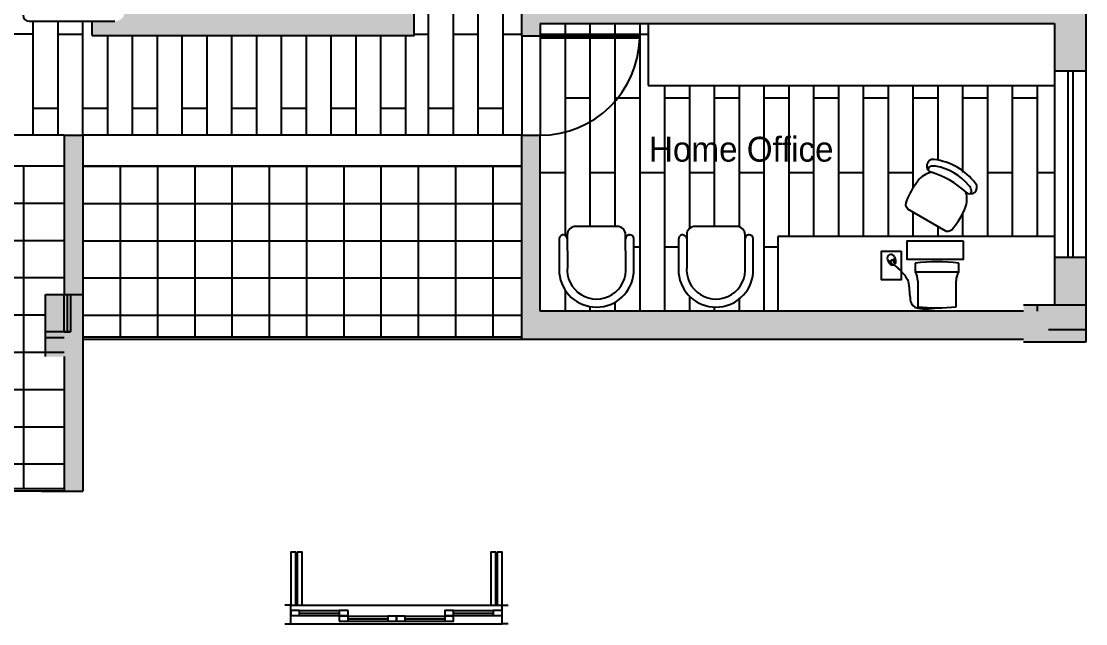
# Model space of a CAD drawing. Header units: millimetres. Extents: x 935 to 1399, y 512 to 900.
# Drawn here: x 1221.46 to 1230.03, y 813.73 to 818.58 of the extents above; entities that cross this region are included whole.
import ezdxf

# ---------------------------------------------------------------- set-up
doc = ezdxf.new("R2010")
doc.units = ezdxf.units.MM
doc.linetypes.add('ACAD_ISO02W100', pattern=[15, 12, -3])
doc.linetypes.add('DASHDOT', pattern=[1, 0.5, -0.25, 0, -0.25])
for name, color, linetype in [('Aberturas', 1, 'Continuous'), ('ESQUADRIA', 2, 'Continuous'), ('MOBIL', 7, 'Continuous'), ('MOBILIARIO', 4, 'Continuous'), ('MOBÍLIA', 1, 'Continuous'), ('projeçao', 7, 'ACAD_ISO02W100'), ('VIDRO', 1, 'Continuous')]:
    doc.layers.add(name, color=color, linetype=linetype)

msp = doc.modelspace()

# ---------------------------------------------------------------- hatches: boundary and pattern name
at = {"linetype": 'Continuous'}
h = msp.add_hatch(dxfattribs=at)
h.set_pattern_fill('SWAMP', color=254, scale=0.05, angle=90, style=0)
h.set_pattern_definition([(90, (1273.061132, 770.654654), (0.04330127, 0.025), [0.00625, -0.04375]), (3e-14, (1273.061132, 770.65778), (0.04330127, -0.025), [0.003125, -0.08347754]), (3e-14, (1273.061132, 770.65856), (0.04330127, -0.025), [0.0025, -0.08410254]), (3e-14, (1273.061132, 770.656998), (0.04330127, -0.025), [0.0025, -0.08410254]), (30, (1273.061132, 770.65934), (0.04330127, -0.025), [0.002, -0.048]), (330, (1273.061132, 770.656216), (2e-11, -0.05), [0.002, -0.048])])
h.paths.add_polyline_path([(1224.16386, 820.37839), (1224.16386, 820.40719, 0.9926943), (1224.31745, 820.40606), (1224.62313, 820.40606), (1224.62313, 818.46759), (1222.03528, 818.46759, 0.0019246), (1222.03319, 818.46858), (1222.03319, 818.58417), (1222.2174, 818.58417, 1), (1222.2174, 818.74417), (1222.2474, 818.74417, 0.4142136), (1222.2974, 818.79417), (1222.2974, 819.29417, 0.4142136), (1222.2474, 819.34417, 0.4142136), (1222.2974, 819.39417), (1222.2974, 819.89417, 0.4142136), (1222.2474, 819.94417), (1222.2174, 819.94417, 1), (1222.2174, 820.10417), (1222.03319, 820.10417), (1222.03319, 820.40071, 0.023235), (1222.06114, 820.39849, -0.0099184), (1222.06058, 820.39957, 0.2707398), (1222.08637, 820.42735), (1222.28226, 820.42735), (1222.28226, 820.40719, 1), (1222.43586, 820.40719), (1222.43586, 820.37839, 0.4142136), (1222.48386, 820.33039), (1222.96386, 820.33039, 0.4142136), (1223.01186, 820.37839, 0.4142136), (1223.05986, 820.33039), (1223.53986, 820.33039, 0.4142136), (1223.58786, 820.37839, 0.4142136), (1223.63586, 820.33039), (1224.11586, 820.33039, 0.4142136)])
for points in [[(1221.65967, 816.38546), (1221.65967, 815.88546), (1221.95967, 815.88546), (1221.95967, 816.38546)], [(1230.03467, 816.30153), (1229.53467, 816.30153), (1229.53467, 816.00153), (1230.03467, 816.00153)]]:
    msp.add_hatch(color=256).paths.add_polyline_path(points)
at = {"layer": 'MOBIL'}
h = msp.add_hatch(color=256, dxfattribs=at)
h.paths.add_polyline_path([(1225.64298, 821.21759), (1225.49298, 821.21759), (1225.49298, 818.46759), (1225.64298, 818.46759), (1225.64298, 818.56759), (1230.03467, 818.56759), (1230.03467, 819.21759), (1229.78467, 819.21759), (1229.78467, 818.71759), (1225.64298, 818.71759)])
h.paths.add_polyline_path([(1230.03467, 821.21759), (1229.78467, 821.21759), (1229.78467, 820.76759), (1229.78467, 820.71759), (1230.03467, 820.71759)])
h = msp.add_hatch(color=254, dxfattribs=at)
h.paths.add_polyline_path([(1230.03467, 818.56759), (1229.78467, 818.56759), (1229.78467, 818.18456), (1230.03467, 818.18456)])
h.paths.add_polyline_path([(1230.03467, 816.68456), (1229.78467, 816.68456), (1229.78467, 816.30153), (1230.03467, 816.30153)])
for color, points in [(254, [(1221.95967, 817.66759), (1221.80967, 817.66759), (1221.80967, 816.38546), (1221.95967, 816.38546)]), (256, [(1229.53467, 816.25153), (1225.64298, 816.25153), (1225.64298, 817.66759), (1225.49298, 817.66759), (1225.49298, 816.02153), (1229.53467, 816.02153)]), (254, [(1221.95967, 815.88546), (1221.80967, 815.88546), (1221.80967, 814.80153), (1221.95967, 814.80153)])]:
    msp.add_hatch(color=color, dxfattribs=at).paths.add_polyline_path(points)

# ---------------------------------------------------------------- linework, layer by layer
at = {"color": 6}
for p, q in [((1230.03467, 828.70153), (1230.03467, 816.00153)), ((1225.49298, 818.46759), (1225.49298, 822.26759)), ((1225.64298, 818.56759), (1225.64298, 818.46759)), ((1225.64298, 818.56759), (1229.78467, 818.56759)), ((1229.78467, 818.56759), (1229.78467, 816.30153)), ((1225.49298, 818.46759), (1225.64298, 818.46759)), ((1229.78467, 818.41759), (1229.78467, 816.30153)), ((1229.78467, 818.18456), (1230.03467, 818.18456)), ((1229.78467, 818.18454), (1229.78467, 816.30153)), ((1229.78467, 817.79644), (1229.78467, 816.30153)), ((1221.80967, 817.66759), (1214.28467, 817.66759)), ((1221.80967, 817.66759), (1221.80967, 816.38546)), ((1221.80967, 817.66759), (1221.95967, 817.66759)), ((1221.95967, 817.66759), (1221.95967, 816.38546)), ((1225.49298, 817.66759), (1221.95967, 817.66759)), ((1225.49298, 816.02153), (1225.49298, 817.66759)), ((1225.49298, 817.66759), (1225.64298, 817.66759)), ((1225.64298, 816.25153), (1225.64298, 817.66759)), ((1225.49298, 817.41759), (1221.95967, 817.41759)), ((1229.78467, 816.68456), (1230.03467, 816.68456)), ((1229.53467, 816.25153), (1225.64298, 816.25153)), ((1229.53467, 816.25153), (1225.64298, 816.25153)), ((1229.53467, 816.25153), (1225.64298, 816.25153)), ((1225.49298, 816.04153), (1221.95967, 816.04153)), ((1229.53467, 816.02153), (1221.95967, 816.02153)), ((1221.80967, 815.88546), (1221.80967, 814.80153)), ((1221.95967, 815.88546), (1221.95967, 814.80153)), ((1221.80967, 814.80153), (1221.95967, 814.80153)), ((1221.80967, 814.80153), (1221.95967, 814.80153))]:
    msp.add_line(p, q, dxfattribs=at)
at = {"color": 254}
for p, q in [((1224.74085, 822.26759), (1224.74085, 817.66759)), ((1225.34085, 818.82108), (1225.34085, 817.66759)), ((1224.94085, 818.76269), (1224.94085, 817.66759)), ((1225.14085, 818.76269), (1225.14085, 817.66759)), ((1221.55734, 818.58417), (1221.55734, 817.66759)), ((1221.75734, 818.58417), (1221.75734, 817.66759)), ((1221.95734, 818.58417), (1221.95734, 817.66759)), ((1225.84298, 818.56759), (1225.84298, 816.86104)), ((1226.04298, 818.56759), (1226.04298, 816.93294)), ((1226.24298, 818.56759), (1226.24298, 816.93326)), ((1226.44298, 818.56759), (1226.44298, 816.25153)), ((1221.35734, 818.48293), (1221.55734, 818.48221)), ((1221.75734, 818.48078), (1221.95734, 818.48078)), ((1222.15734, 818.46759), (1222.15734, 817.66759)), ((1222.35734, 818.46759), (1222.35734, 817.66759)), ((1222.55734, 818.46759), (1222.55734, 817.66759)), ((1222.75734, 818.46759), (1222.75734, 817.66759)), ((1222.95734, 818.46759), (1222.95734, 817.66759)), ((1223.15734, 818.46759), (1223.15734, 817.66759)), ((1223.35734, 818.46759), (1223.35734, 817.66759)), ((1223.55734, 818.46759), (1223.55734, 817.66759)), ((1223.75734, 818.46759), (1223.75734, 817.66759)), ((1223.95734, 818.46759), (1223.95734, 817.66759)), ((1224.15734, 818.46759), (1224.15734, 817.66759)), ((1224.35734, 818.46759), (1224.35734, 817.66759)), ((1224.55734, 818.46759), (1224.55734, 817.66759)), ((1224.62313, 818.48078), (1224.74085, 818.48078)), ((1224.94085, 818.48078), (1225.14085, 818.48078)), ((1225.34085, 818.48078), (1225.49298, 818.48078)), ((1225.49298, 818.46759), (1225.49298, 817.66759)), ((1225.64298, 818.48078), (1226.51111, 818.48078)), ((1225.64298, 818.46759), (1225.64298, 817.66759)), ((1225.64298, 818.46759), (1225.64298, 817.66759)), ((1226.64298, 818.06759), (1226.64298, 816.25153)), ((1226.84298, 818.06759), (1226.84298, 816.91467)), ((1227.04298, 818.06759), (1227.04298, 816.93301)), ((1227.24298, 818.06759), (1227.24298, 816.93054)), ((1227.44298, 818.06759), (1227.44298, 816.25153)), ((1227.64298, 818.06759), (1227.64298, 816.85153)), ((1227.84298, 818.06759), (1227.84298, 816.85153)), ((1228.04298, 818.06759), (1228.04298, 816.85153)), ((1228.24298, 818.06759), (1228.24298, 816.85153)), ((1228.44298, 818.06759), (1228.44298, 816.85153)), ((1228.64298, 818.06759), (1228.64298, 817.23976)), ((1228.84298, 818.06759), (1228.84298, 817.46686)), ((1229.04298, 818.06759), (1229.04298, 817.36759)), ((1229.24298, 818.06759), (1229.24298, 816.85153)), ((1229.44298, 818.06759), (1229.44298, 816.85153)), ((1229.64298, 818.06759), (1229.64298, 816.85153)), ((1225.84298, 817.96759), (1226.04298, 817.96759)), ((1226.24298, 817.96759), (1226.44298, 817.96759)), ((1226.64298, 817.96759), (1226.84298, 817.96759)), ((1227.04298, 817.96759), (1227.24298, 817.96759)), ((1227.44298, 817.96759), (1227.64298, 817.96759)), ((1227.84298, 817.96759), (1228.04298, 817.96759)), ((1228.24298, 817.96759), (1228.44298, 817.96759)), ((1228.64298, 817.96759), (1228.84298, 817.96759)), ((1229.04298, 817.96759), (1229.24298, 817.96759)), ((1229.44298, 817.96759), (1229.64298, 817.96759)), ((1221.55734, 817.88364), (1221.75734, 817.88364)), ((1221.95734, 817.88364), (1222.15734, 817.88364)), ((1222.35734, 817.88364), (1222.55734, 817.88364)), ((1222.75734, 817.88364), (1222.95734, 817.88364)), ((1223.15734, 817.88364), (1223.35734, 817.88364)), ((1223.55734, 817.88364), (1223.75734, 817.88364)), ((1223.95734, 817.88364), (1224.15734, 817.88364)), ((1224.35734, 817.88364), (1224.55734, 817.88364)), ((1224.74085, 817.88364), (1224.94085, 817.88364)), ((1225.14085, 817.88364), (1225.34085, 817.88364)), ((1225.64298, 817.36759), (1225.84298, 817.36759)), ((1226.04298, 817.36759), (1226.24298, 817.36759)), ((1226.44298, 817.36759), (1226.64298, 817.36759)), ((1226.84298, 817.36759), (1227.04298, 817.36759)), ((1227.24298, 817.36759), (1227.44298, 817.36759)), ((1227.64298, 817.36759), (1227.84298, 817.36759)), ((1228.04298, 817.36759), (1228.24298, 817.36759)), ((1228.44298, 817.36759), (1228.64298, 817.36759)), ((1229.24298, 817.36759), (1229.44298, 817.36759)), ((1229.64298, 817.36759), (1229.78467, 817.36759)), ((1228.64298, 817.04687), (1228.64298, 816.85153)), ((1229.04298, 817.03489), (1229.04298, 816.85153)), ((1228.84298, 816.93168), (1228.84298, 816.85153)), ((1226.39524, 816.76759), (1226.44298, 816.76759)), ((1226.64298, 816.76759), (1226.75656, 816.76759)), ((1227.44298, 816.76759), (1227.55467, 816.76759)), ((1225.84298, 816.42013), (1225.84298, 816.25153)), ((1226.24298, 816.32159), (1226.24298, 816.25153)), ((1226.84298, 816.37217), (1226.84298, 816.25153)), ((1227.24298, 816.34742), (1227.24298, 816.25153)), ((1226.04298, 816.28765), (1226.04298, 816.25153)), ((1227.04298, 816.28335), (1227.04298, 816.25153)), ((1229.64298, 816.30153), (1229.64298, 816.25153))]:
    msp.add_line(p, q, dxfattribs=at)
at = {"color": 1}
for p, q in [((1221.5274, 818.58417), (1222.2174, 818.58417)), ((1226.51111, 818.56759), (1226.51111, 818.06759)), ((1225.64298, 818.46759), (1225.64298, 818.44759)), ((1225.64298, 818.46759), (1226.44298, 818.46759)), ((1226.44298, 818.46759), (1226.44298, 818.44759)), ((1226.44298, 818.44759), (1225.64298, 818.44759)), ((1226.51111, 818.06759), (1229.78467, 818.06759)), ((1227.55467, 816.85153), (1227.55467, 816.25153)), ((1229.78467, 816.85153), (1227.55467, 816.85153))]:
    msp.add_line(p, q, dxfattribs=at)
at = {"color": 1, "linetype": 'Continuous'}
msp.add_line((1224.62313, 818.46759), (1222.03528, 818.46759), dxfattribs=at)
at = {"color": 3}
for p, q in [((1229.88967, 818.18456), (1229.88967, 816.68456)), ((1229.92967, 818.18456), (1229.92967, 816.68456)), ((1227.29511, 816.84801), (1227.29127, 816.85185))]:
    msp.add_line(p, q, dxfattribs=at)
at = {"color": 7}
for p, q in [((1221.48467, 814.82153), (1221.48467, 817.41759)), ((1221.95967, 817.41759), (1225.49298, 817.41759)), ((1222.25967, 817.41759), (1222.25967, 816.04153)), ((1222.55967, 817.41759), (1222.55967, 816.04153)), ((1222.85967, 817.41759), (1222.85967, 816.04153)), ((1223.15967, 817.41759), (1223.15967, 816.04153)), ((1223.45967, 817.41759), (1223.45967, 816.04153)), ((1223.75967, 817.41759), (1223.75967, 816.04153)), ((1224.05967, 817.41759), (1224.05967, 816.04153)), ((1224.35967, 817.41759), (1224.35967, 816.04153)), ((1224.65967, 817.41759), (1224.65967, 816.04153)), ((1224.95967, 817.41759), (1224.95967, 816.04153)), ((1225.25967, 817.41759), (1225.25967, 816.04153)), ((1221.95967, 817.11759), (1225.49298, 817.11759)), ((1221.95967, 816.81759), (1225.49298, 816.81759)), ((1221.95967, 816.51759), (1225.49298, 816.51759)), ((1221.95967, 816.21759), (1225.49298, 816.21759)), ((1221.80967, 814.82153), (1214.28467, 814.82153)), ((1221.80967, 814.80153), (1214.28467, 814.80153))]:
    msp.add_line(p, q, dxfattribs=at)
for p, q in [((1221.65967, 816.38546), (1221.95967, 816.38546)), ((1221.65967, 815.88546), (1221.65967, 816.38546)), ((1221.65967, 816.38546), (1221.85967, 816.38546)), ((1221.65967, 816.08546), (1221.65967, 816.38546)), ((1221.70967, 816.38546), (1221.95967, 816.38546)), ((1221.80967, 816.08546), (1221.80967, 816.38546)), ((1221.83467, 816.08546), (1221.83467, 816.38546)), ((1221.85967, 816.38546), (1221.85967, 816.08546)), ((1221.95967, 816.38546), (1221.95967, 815.88546)), ((1229.53467, 816.30153), (1230.03467, 816.30153)), ((1229.73467, 816.30153), (1230.03467, 816.30153)), ((1230.03467, 816.30153), (1230.03467, 816.00153)), ((1230.03467, 816.30153), (1230.03467, 816.10153)), ((1221.85967, 816.08546), (1221.65967, 816.08546)), ((1221.80967, 816.08546), (1221.85967, 816.08546)), ((1230.03467, 816.10153), (1229.73467, 816.10153)), ((1221.80967, 816.03546), (1221.65967, 816.03546)), ((1230.03467, 816.00153), (1229.53467, 816.00153))]:
    msp.add_line(p, q)
at = {"color": 6, "linetype": 'DASHDOT'}
msp.add_line((1215.02635, 814.80153), (1221.95967, 814.80153), dxfattribs=at)
at = {"color": 1}
for points in [[(1224.31746, 820.40606), (1224.62313, 820.40606), (1224.62313, 818.46759), (1222.03319, 818.46759)], [(1222.03319, 818.46858), (1222.03319, 818.58417)]]:
    msp.add_lwpolyline(points, dxfattribs=at)
for centre, radius, start, end in [((1221.5274, 818.63417), 0.05, 180, 270), ((1225.64298, 818.46759), 0.80025, 270, 358.567904)]:
    msp.add_arc(centre, radius, start, end, dxfattribs=at)
at = {"layer": 'Aberturas'}
for p, q in [((1228.90753, 816.8945, -0.22326), (1228.60116, 817.07096, -0.22326)), ((1228.43799, 816.66547), (1228.44928, 816.64004)), ((1228.50104, 816.67133), (1228.4462, 816.64697)), ((1228.49776, 816.63085), (1228.48328, 816.66344)), ((1228.49282, 816.68982), (1228.50412, 816.66439)), ((1228.47798, 816.62224), (1228.46357, 816.65469)), ((1228.66171, 816.6367), (1228.66171, 816.56572)), ((1229.01171, 816.56572), (1229.01171, 816.6367)), ((1229.01171, 816.56572), (1228.66171, 816.56572)), ((1228.68171, 816.49572), (1228.68171, 816.2867)), ((1228.99171, 816.2867), (1228.99171, 816.49572))]:
    msp.add_line(p, q, dxfattribs=at)
at = {"layer": 'Aberturas', "elevation": -0.22326}
for points in [[(1228.60116, 817.07096, -0.3029976), (1228.59434, 817.14002, -0.0693183), (1228.68322, 817.29959)], [(1228.90753, 816.8945, 0.3029976), (1228.97069, 816.92327, 0.0693183), (1229.06411, 817.08023)]]:
    msp.add_lwpolyline(points, format="xyb", dxfattribs=at)
at = {"layer": 'Aberturas'}
for points in [[(1229.04821, 816.81753), (1229.04821, 816.66753), (1228.59821, 816.66753), (1228.59821, 816.81753)], [(1228.54976, 816.73275), (1228.54976, 816.50275), (1228.38976, 816.50275), (1228.38976, 816.73275)]]:
    msp.add_lwpolyline(points, close=True, dxfattribs=at)
msp.add_lwpolyline([(1228.48955, 816.6252), (1228.49678, 816.61892), (1228.50372, 816.6129), (1228.51044, 816.60704), (1228.51702, 816.60125), (1228.52354, 816.59543), (1228.53005, 816.58948), (1228.53663, 816.58331), (1228.54336, 816.57682), (1228.55028, 816.56994), (1228.55728, 816.56268), (1228.56426, 816.5551), (1228.57107, 816.54725), (1228.5776, 816.53916), (1228.58372, 816.5309), (1228.5893, 816.5225), (1228.59422, 816.51401), (1228.59839, 816.50547), (1228.60185, 816.49686), (1228.60468, 816.48815), (1228.60697, 816.47932), (1228.6088, 816.47034), (1228.61025, 816.46118), (1228.61141, 816.4518), (1228.61234, 816.4422), (1228.61314, 816.43231), (1228.61389, 816.42203), (1228.61467, 816.41123), (1228.61557, 816.39978), (1228.61667, 816.38756), (1228.61805, 816.37445), (1228.61981, 816.3603), (1228.62201, 816.34501), (1228.62509, 816.32865), (1228.6308, 816.31219), (1228.64124, 816.29679), (1228.65849, 816.28362), (1228.68466, 816.27387), (1228.72183, 816.26871), (1228.7721, 816.26929), (1228.83756, 816.27681)], dxfattribs=at)
for centre, radius, start, end in [((1228.80591, 817.41941, -0.24014), 0.05259, 81.844386, 254.874185), ((1228.75186, 816.97842, -0.24014), 0.49687, 37.231996, 82.889317), ((1228.83089, 817.18706, -0.24014), 0.18565, 102.03218, 142.689854), ((1228.78803, 817.39341, -0.24014), 0.02243, 101.648221, 209.061668), ((1228.8096, 817.32832, 0.18397), 0.09088, 79.386492, 106.688088), ((1228.57358, 816.66775, -0.02393), 0.7343, 47.359627, 72.848564), ((1228.74645, 816.96901, 0.18397), 0.45569, 40.219079, 79.902234), ((1229.10618, 817.24647, -0.24014), 0.05259, 225.247129, 38.276928), ((1229.02554, 817.20396, 0.18397), 0.09088, 13.433225, 40.734821), ((1228.89268, 817.15148, -0.24014), 0.18565, 337.431459, 18.089134), ((1229.09266, 817.21796, -0.24014), 0.02243, 271.059645, 18.473092), ((1228.46541, 816.67764), 0.03, 23.949078, 203.949078), ((1228.4767, 816.65222), 0.03, 203.949078, 23.949078), ((1228.83671, 815.39902), 1.24999, 81.952111, 98.047889), ((1228.57453, 816.50295), 0.10742, 356.137608, 35.753184), ((1229.09888, 816.50295), 0.10742, 144.246816, 183.862392), ((1228.83671, 817.56478), 1.28744, 263.085146, 276.914854)]:
    msp.add_arc(centre, radius, start, end, dxfattribs=at)
at = {"layer": 'ESQUADRIA', "color": 1, "linetype": 'Continuous'}
for p, q in [((1223.63445, 813.8845), (1225.33445, 813.8845)), ((1223.70445, 813.8395), (1224.02445, 813.8395)), ((1224.94445, 813.8395), (1225.26445, 813.8395)), ((1223.70445, 813.7995), (1224.02445, 813.7995)), ((1224.09445, 813.7945), (1224.41445, 813.7945)), ((1224.09445, 813.7545), (1224.41445, 813.7545)), ((1224.55445, 813.7945), (1224.87445, 813.7945)), ((1224.55445, 813.7545), (1224.87445, 813.7545)), ((1224.94445, 813.7995), (1225.26445, 813.7995)), ((1223.63445, 813.7345), (1225.33445, 813.7345))]:
    msp.add_line(p, q, dxfattribs=at)
at = {"layer": 'ESQUADRIA', "linetype": 'Continuous'}
for points in [[(1223.67445, 813.8845), (1223.67445, 814.3095), (1223.63445, 814.3095), (1223.63445, 813.8845)], [(1223.68445, 814.3095), (1223.68445, 813.8845), (1223.72445, 813.8845), (1223.72445, 814.3095)], [(1225.28445, 813.8845), (1225.28445, 814.3095), (1225.24445, 814.3095), (1225.24445, 813.8845)], [(1225.29445, 814.3095), (1225.29445, 813.8845), (1225.33445, 813.8845), (1225.33445, 814.3095)], [(1223.63445, 813.7995), (1223.70445, 813.7995), (1223.70445, 813.8395), (1223.63445, 813.8395)], [(1224.09445, 813.8395), (1224.02445, 813.8395), (1224.02445, 813.7995), (1224.09445, 813.7995)], [(1224.87445, 813.7995), (1224.94445, 813.7995), (1224.94445, 813.8395), (1224.87445, 813.8395)], [(1225.33445, 813.8395), (1225.26445, 813.8395), (1225.26445, 813.7995), (1225.33445, 813.7995)], [(1224.02445, 813.7545), (1224.09445, 813.7545), (1224.09445, 813.7945), (1224.02445, 813.7945)], [(1224.48445, 813.7945), (1224.41445, 813.7945), (1224.41445, 813.7545), (1224.48445, 813.7545)], [(1224.48445, 813.7545), (1224.55445, 813.7545), (1224.55445, 813.7945), (1224.48445, 813.7945)], [(1224.94445, 813.7945), (1224.87445, 813.7945), (1224.87445, 813.7545), (1224.94445, 813.7545)]]:
    msp.add_lwpolyline(points, close=True, dxfattribs=at)
for points in [[(1223.58445, 813.7345), (1223.63445, 813.7345), (1223.63445, 813.8845), (1223.58445, 813.8845)], [(1225.38445, 813.7345), (1225.33445, 813.7345), (1225.33445, 813.8845), (1225.38445, 813.8845)]]:
    msp.add_lwpolyline(points, dxfattribs=at)
at = {"layer": 'MOBILIARIO', "color": 7}
for p, q in [((1221.80967, 817.11759), (1214.28467, 817.11759)), ((1221.80967, 816.81759), (1214.28467, 816.81759)), ((1221.80967, 816.51759), (1214.33467, 816.51759)), ((1221.65967, 816.21759), (1214.33467, 816.21759)), ((1221.80967, 815.91759), (1214.28467, 815.91759)), ((1221.80967, 815.61759), (1214.28467, 815.61759)), ((1221.80967, 815.31759), (1214.28467, 815.31759)), ((1221.80967, 815.01759), (1214.28467, 815.01759))]:
    msp.add_line(p, q, dxfattribs=at)
at = {"layer": 'MOBÍLIA'}
for p, q in [((1226.26248, 816.93329), (1225.92747, 816.93276)), ((1227.22381, 816.93329), (1226.88879, 816.93276)), ((1225.82875, 816.86528), (1225.82658, 816.86527)), ((1225.86024, 816.86533), (1225.86065, 816.60882)), ((1226.33033, 816.60957), (1226.32992, 816.86607)), ((1226.36142, 816.86612), (1226.36358, 816.86612)), ((1226.79007, 816.86528), (1226.78791, 816.86527)), ((1226.82157, 816.86533), (1226.82198, 816.60882)), ((1226.82157, 816.86533), (1226.82186, 816.68516)), ((1227.29165, 816.60957), (1227.29125, 816.86607)), ((1227.32275, 816.86612), (1227.32491, 816.86612)), ((1225.79514, 816.83156), (1225.79557, 816.55725)), ((1226.39557, 816.55821), (1226.39513, 816.83251)), ((1226.75646, 816.83156), (1226.7569, 816.55725)), ((1227.3569, 816.55821), (1227.35646, 816.83251))]:
    msp.add_line(p, q, dxfattribs=at)
for centre, radius, start, end in [((1225.92757, 816.86543), 0.06733, 90.090912, 180.090912), ((1226.26259, 816.86596), 0.06733, 0.090912, 90.090912), ((1226.8889, 816.86543), 0.06733, 90.090912, 180.090912), ((1227.22392, 816.86596), 0.06733, 0.090912, 90.090912), ((1225.8288, 816.83161), 0.03366, 90.090912, 180.090912), ((1225.82663, 816.83161), 0.03366, 0.090912, 90.090912), ((1226.36364, 816.83246), 0.03366, 90.090912, 180.090912), ((1226.36147, 816.83246), 0.03366, 0.090912, 90.090912), ((1226.79013, 816.83161), 0.03366, 90.090912, 180.090912), ((1226.78796, 816.83161), 0.03366, 0.090912, 90.090912), ((1227.32496, 816.83246), 0.03366, 90.090912, 180.090912), ((1227.3228, 816.83246), 0.03366, 0.090912, 90.090912), ((1226.09553, 816.58419), 0.23616, 174.013985, 6.16784), ((1227.05686, 816.58419), 0.23616, 174.013985, 6.16784), ((1226.09553, 816.58419), 0.30116, 185.131951, 355.049874), ((1227.05686, 816.58419), 0.30116, 185.131951, 355.049874)]:
    msp.add_arc(centre, radius, start, end, dxfattribs=at)
at = {"layer": 'projeçao', "color": 6, "linetype": 'Continuous'}
msp.add_line((1221.80967, 817.41759), (1214.28467, 817.41759), dxfattribs=at)
at = {"layer": 'VIDRO', "linetype": 'Continuous'}
for p, q in [((1223.70445, 813.8195), (1224.02445, 813.8195)), ((1224.09445, 813.7745), (1224.41445, 813.7745)), ((1224.55445, 813.7745), (1224.87445, 813.7745)), ((1224.94445, 813.8195), (1225.26445, 813.8195))]:
    msp.add_line(p, q, dxfattribs=at)

# ---------------------------------------------------------------- texts
at = {"insert": (1226.51772, 817.65435), "char_height": 0.2, "width": 3.8469, "attachment_point": 1}
msp.add_mtext('Home Office', dxfattribs=at)

doc.saveas('drawing.dxf')
